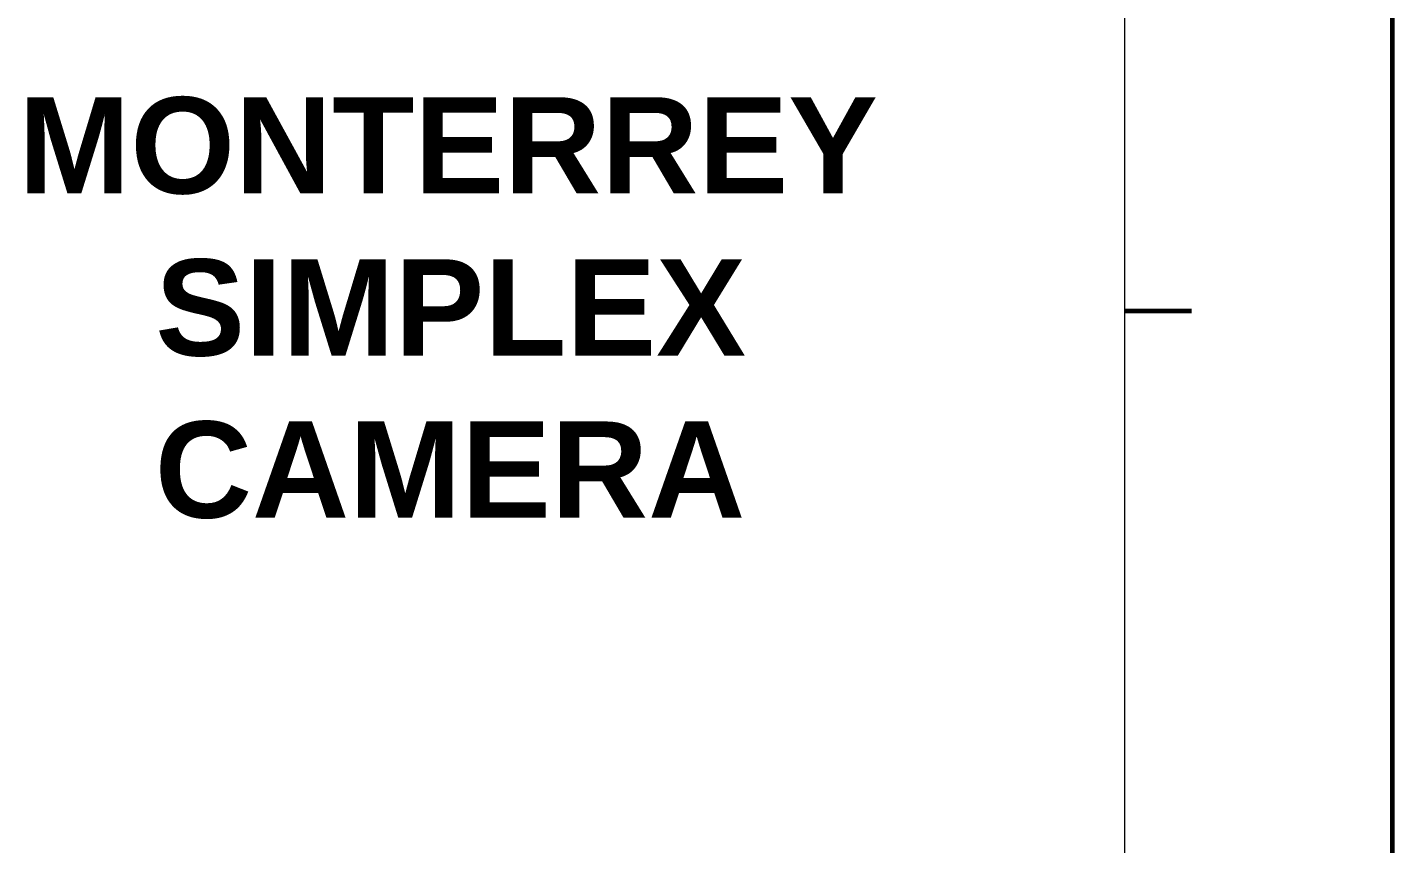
# Paper-space layout 'A722' of a CAD drawing. Header units: millimetres. Extents: x 0 to 593, y 0 to 419.
# Drawn here: x 541.4 to 592.5, y 214.5 to 245 of the extents above; entities that cross this region are included whole.
import ezdxf
from ezdxf.enums import TextEntityAlignment as Align

# ---------------------------------------------------------------- set-up
doc = ezdxf.new("R2010")
doc.units = ezdxf.units.MM
for name, color, linetype, lineweight in [('A-ANNO-DIMS', 81, 'Continuous', 18), ('G-ANNO-TEXT', 3, 'Continuous', 18), ('G-ANNO-TTLB', 3, 'Continuous', 18)]:
    doc.layers.add(name, color=color, linetype=linetype, lineweight=lineweight)
doc.layers.add('G-ANNO-NPLT', color=210, linetype='Continuous', lineweight=18, plot=False)
doc.styles.add('ARIAL-BOLD', font='arialbd.ttf')

# ---------------------------------------------------------------- blocks, each defined once
blk = doc.blocks.new('1')
at = {"layer": 'G-ANNO-TTLB'}
blk.add_line((582.414, 9.999), (582.414, 408.415), dxfattribs=at)
at = {"layer": 'G-ANNO-TTLB', "const_width": 0.18, "flags": 128}
blk.add_lwpolyline([(584.914, 234.415), (582.414, 234.415)], dxfattribs=at)
blk = doc.blocks.new('BLOCK_TITLE')
at = {"layer": 'G-ANNO-TEXT', "style": 'ARIAL-BOLD'}
for tag, p, height in [('PROJECT_TITLE_001', (-42.869, 228.81), 3.6), ('PROJECT_TITLE_002', (-37.753, 222.749), 3.6), ('PROJECT_TITLE_003', (-36.252, 216.687), 3.6), ('STUDENTS_001', (-33.125, 158.986), 1.8), ('DRAWING_TITLE_001', (-39.071, 141.238), 1.8), ('NOTES_001', (-25.591, 124.1), 1.8), ('FILENAME_001', (-45.645, 107.932), 1.8)]:
    blk.add_attdef(tag, p, '', height=height, dxfattribs=at)
at = {"layer": 'G-ANNO-TEXT', "style": 'ARIAL-BOLD', "flags": 2}
for tag, p in [('CLASS_001', (-38.651, 195.31)), ('CLASS_002', (-34.886, 192.279)), ('PROFESSOR_001', (-36.499, 174.104))]:
    blk.add_attdef(tag, p, '', height=1.8, dxfattribs=at)
at = {"layer": 'G-ANNO-TEXT', "style": 'ARIAL-BOLD'}
for tag, p in [('VERSION_9', (-49, 92.5)), ('VERSION_8', (-49, 87.5)), ('VERSION_7', (-49, 82.5)), ('VERSION_6', (-49, 77.5)), ('VERSION_5', (-49, 72.5)), ('VERSION_4', (-49, 67.5)), ('VERSION_3', (-49, 62.5)), ('VERSION_2', (-49, 57.5)), ('VERSION_1', (-49, 52.5)), ('SHEET_TOTAL', (-5.681, 47.981)), ('DATE', (-39.015, 5.53)), ('REV', (-39.015, 2.506))]:
    blk.add_attdef(tag, text='', height=1.8, dxfattribs=at).set_placement(p, align=Align.MIDDLE_LEFT)
for tag, p in [('DATA_9', (-2.806, 92.5)), ('DATA_8', (-2.806, 87.5)), ('DATA_7', (-2.806, 82.5)), ('DATA_6', (-2.806, 77.5)), ('DATA_5', (-2.806, 72.5)), ('DATA_4', (-2.806, 67.5)), ('DATA_3', (-2.806, 62.5)), ('DATA_2', (-2.806, 57.5)), ('DATA_1', (-2.806, 52.5)), ('SHEET_COPY', (-11.423, 47.981)), ('SCALE', (-4.416, 5.53))]:
    blk.add_attdef(tag, text='', height=1.8, dxfattribs=at).set_placement(p, align=Align.MIDDLE_RIGHT)
blk.add_attdef('SHEET', text='', height=9.6, dxfattribs=at).set_placement((-25, 25), align=Align.MIDDLE_CENTER)

psp = doc.layouts.new('A722')

# ---------------------------------------------------------------- linework, layer by layer
at = {"layer": 'G-ANNO-NPLT', "const_width": 0.18}
psp.add_lwpolyline([(592.414, -0.001), (592.414, 418.415)], dxfattribs=at)

# ---------------------------------------------------------------- block references
at = {"layer": 'A-ANNO-DIMS'}
psp.add_blockref('1', (0, 0), dxfattribs=at)

# ---------------------------------------------------------------- next in the draw order: block references
ref = psp.add_blockref('BLOCK_TITLE', (582.414, 9.999))
ref.add_attrib('PROJECT_TITLE_001', 'MONTERREY', (541.06, 238.809), dxfattribs={"layer": 'G-ANNO-TEXT', "height": 3.6, "style": 'ARIAL-BOLD'})
ref.add_attrib('PROJECT_TITLE_002', 'SIMPLEX', (546.182, 232.748), dxfattribs={"layer": 'G-ANNO-TEXT', "height": 3.6, "style": 'ARIAL-BOLD'})
ref.add_attrib('PROJECT_TITLE_003', 'CAMERA', (546.162, 226.686), dxfattribs={"layer": 'G-ANNO-TEXT', "height": 3.6, "style": 'ARIAL-BOLD'})

doc.saveas('drawing.dxf')
